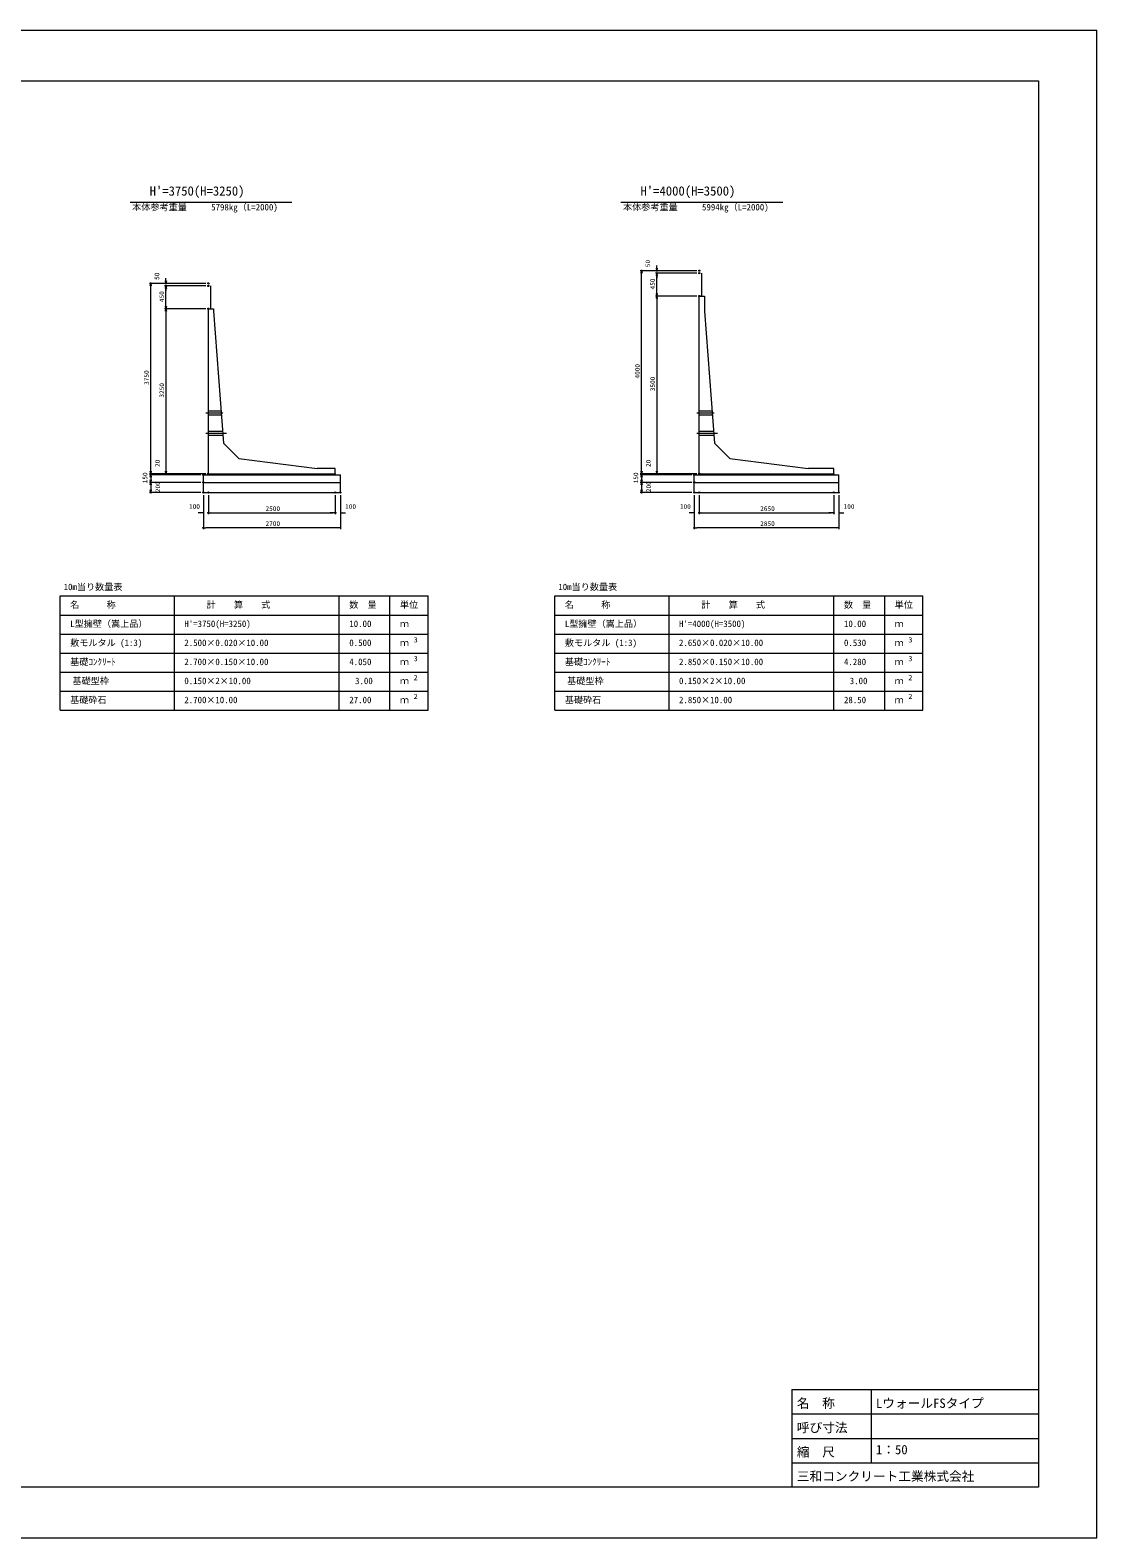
# Model space of a CAD drawing. Units: millimetres on the paper. Extents: x 0 to 841, y -307 to 901.
# Drawn here: x 420 to 841, y -307 to 287 of the extents above; entities that cross this region are included whole.
import ezdxf
from ezdxf.enums import TextEntityAlignment as Align

# ---------------------------------------------------------------- set-up
doc = ezdxf.new("R2010")
doc.units = ezdxf.units.MM
doc.header["$PDMODE"] = 32
doc.header["$PDSIZE"] = 0.5
doc.linetypes.add('USER1', pattern=[1.125, 0.75, -0.125, 0.125, -0.125])
doc.linetypes.add('USER2', pattern=[0.375, 0.25, -0.125])
for name, color, linetype, lineweight in [('D-MTR-FRAM（材料表図枠）', 2, 'Continuous', 18), ('D-STR-DIM（寸法）', 7, 'Continuous', 18), ('D-STR-HTXT（旗揚げ）', 7, 'Continuous', 18), ('D-STR-STR1（構造物）', 4, 'Continuous', 18), ('D-STR-STRn（構造物）', 7, 'Continuous', 18), ('D-STR（構造物外形線）', 1, 'Continuous', 18), ('D-TTL(外枠）', 2, 'Continuous', 18), ('DEFPOINTS_2', 8, 'Continuous', 18)]:
    doc.layers.add(name, color=color, linetype=linetype, lineweight=lineweight)
for name, color, linetype in [('D-MTR-TXT(文字列）', 7, 'Continuous'), ('D-MTR（材料表タイトル）', 7, 'Continuous'), ('D-TTL-TXT（文字）', 7, 'Continuous')]:
    doc.layers.add(name, color=color, linetype=linetype)
doc.styles.add('ＭＳ ゴシック', font='')
doc.styles.get('ＭＳ ゴシック').set_extended_font_data('MS Gothic')

# ---------------------------------------------------------------- blocks, each defined once
blk = doc.blocks.new('-000--000-_OPEN')
at = {"color": 7, "linetype": 'Continuous', "lineweight": 18}
for p, q in [((-1, 0.167), (0, 0)), ((0, 0), (-1, -0.167)), ((0, 0), (-1, 0))]:
    blk.add_line(p, q, dxfattribs=at)

msp = doc.modelspace()

# ---------------------------------------------------------------- linework, layer by layer
at = {"layer": 'D-MTR-FRAM（材料表図枠）'}
for p, q in [((432.356, 64.286), (577.356, 64.286)), ((432.356, 19.286), (432.356, 64.286)), ((477.356, 19.286), (477.356, 64.286)), ((542.356, 19.286), (542.356, 64.286)), ((562.356, 32.286), (562.356, 64.286)), ((562.356, 19.286), (562.356, 64.286)), ((577.356, 19.286), (577.356, 64.286)), ((627.356, 64.286), (772.356, 64.286)), ((627.356, 19.286), (627.356, 64.286)), ((672.356, 19.286), (672.356, 64.286)), ((737.356, 19.286), (737.356, 64.286)), ((757.356, 32.286), (757.356, 64.286)), ((757.356, 19.286), (757.356, 64.286)), ((772.356, 19.286), (772.356, 64.286)), ((432.356, 56.786), (577.356, 56.786)), ((627.356, 56.786), (772.356, 56.786)), ((432.356, 49.286), (577.356, 49.286)), ((627.356, 49.286), (772.356, 49.286)), ((432.356, 41.786), (577.356, 41.786)), ((627.356, 41.786), (772.356, 41.786)), ((432.356, 34.286), (577.356, 34.286)), ((627.356, 34.286), (772.356, 34.286)), ((432.356, 26.786), (577.356, 26.786)), ((627.356, 26.786), (772.356, 26.786)), ((432.356, 19.286), (577.356, 19.286)), ((627.356, 19.286), (772.356, 19.286))]:
    msp.add_line(p, q, dxfattribs=at)
at = {"layer": 'D-STR-DIM（寸法）'}
for p, q in [((683.287, 192.454), (661.032, 192.454)), ((661.532, 113.454), (661.532, 191.454)), ((683.287, 192.454), (667.026, 192.454)), ((683.287, 191.454), (667.026, 191.454)), ((683.287, 191.454), (667.026, 191.454)), ((667.526, 193.454), (667.526, 194.454)), ((667.526, 183.454), (667.526, 190.454)), ((667.526, 190.454), (667.526, 189.454)), ((489.787, 187.454), (467.532, 187.454)), ((468.032, 113.454), (468.032, 186.454)), ((489.787, 187.454), (473.526, 187.454)), ((489.787, 186.454), (473.526, 186.454)), ((489.787, 186.454), (473.526, 186.454)), ((474.026, 188.454), (474.026, 189.454)), ((474.026, 178.454), (474.026, 185.454)), ((474.026, 185.454), (474.026, 184.454)), ((683.287, 182.454), (667.026, 182.454)), ((683.287, 182.454), (667.026, 182.454)), ((667.526, 181.454), (667.526, 113.454)), ((489.787, 177.454), (473.526, 177.454)), ((489.787, 177.454), (473.526, 177.454)), ((474.026, 176.454), (474.026, 113.454)), ((468.032, 113.454), (468.032, 114.454)), ((661.532, 113.454), (661.532, 114.454)), ((489.787, 112.454), (467.532, 112.454)), ((489.787, 112.454), (467.532, 112.454)), ((487.787, 112.054), (467.532, 112.054)), ((487.787, 112.054), (467.532, 112.054)), ((487.787, 109.054), (467.532, 109.054)), ((487.787, 109.054), (467.532, 109.054)), ((468.032, 111.054), (468.032, 110.054)), ((468.032, 111.054), (468.032, 110.054)), ((468.032, 108.054), (468.032, 106.054)), ((489.787, 112.454), (473.526, 112.454)), ((683.287, 112.454), (661.032, 112.454)), ((683.287, 112.454), (661.032, 112.454)), ((681.287, 112.054), (661.032, 112.054)), ((681.287, 112.054), (661.032, 112.054)), ((681.287, 109.054), (661.032, 109.054)), ((681.287, 109.054), (661.032, 109.054)), ((661.532, 111.054), (661.532, 110.054)), ((661.532, 111.054), (661.532, 110.054)), ((661.532, 108.054), (661.532, 106.054)), ((683.287, 112.454), (667.026, 112.454)), ((487.787, 105.054), (467.532, 105.054)), ((488.787, 104.054), (488.787, 96.532)), ((488.787, 104.054), (488.787, 90.628)), ((490.787, 104.054), (490.787, 96.532)), ((490.787, 104.054), (490.787, 96.532)), ((540.787, 104.054), (540.787, 96.532)), ((540.787, 104.054), (540.787, 96.532)), ((542.787, 104.054), (542.787, 96.532)), ((542.787, 104.054), (542.787, 90.628)), ((681.287, 105.054), (661.032, 105.054)), ((682.287, 104.054), (682.287, 96.532)), ((682.287, 104.054), (682.287, 90.628)), ((684.287, 104.054), (684.287, 96.532)), ((684.287, 104.054), (684.287, 96.532)), ((737.287, 104.054), (737.287, 96.532)), ((737.287, 104.054), (737.287, 96.532)), ((739.287, 104.054), (739.287, 96.532)), ((739.287, 104.054), (739.287, 90.628)), ((487.787, 97.032), (486.787, 97.032)), ((491.787, 97.032), (539.787, 97.032)), ((491.787, 97.032), (492.787, 97.032)), ((539.787, 97.032), (538.787, 97.032)), ((543.787, 97.032), (544.787, 97.032)), ((681.287, 97.032), (680.287, 97.032)), ((685.287, 97.032), (736.287, 97.032)), ((685.287, 97.032), (686.287, 97.032)), ((736.287, 97.032), (735.287, 97.032)), ((740.287, 97.032), (741.287, 97.032)), ((541.787, 91.128), (489.787, 91.128)), ((738.287, 91.128), (683.287, 91.128))]:
    msp.add_line(p, q, dxfattribs=at)
for p in [(661.532, 192.454), (667.526, 192.454), (667.526, 191.454), (684.287, 192.454), (684.287, 192.454), (684.287, 191.454), (684.287, 191.454), (468.032, 187.454), (474.026, 187.454), (474.026, 186.454), (490.787, 187.454), (490.787, 187.454), (490.787, 186.454), (490.787, 186.454), (684.287, 182.454), (684.287, 182.454), (490.787, 177.454), (490.787, 177.454), (468.032, 112.054), (468.032, 109.054), (474.026, 112.454), (488.787, 112.054), (488.787, 112.054), (488.787, 109.054), (488.787, 109.054), (490.787, 112.454), (490.787, 112.454), (490.787, 112.454), (661.532, 112.054), (661.532, 109.054), (667.526, 112.454), (682.287, 112.054), (682.287, 112.054), (682.287, 109.054), (682.287, 109.054), (684.287, 112.454), (684.287, 112.454), (684.287, 112.454), (468.032, 105.054), (488.787, 105.054), (488.787, 105.054), (488.787, 105.054), (490.787, 105.054), (490.787, 105.054), (540.787, 105.054), (540.787, 105.054), (542.787, 105.054), (542.787, 105.054), (661.532, 105.054), (682.287, 105.054), (682.287, 105.054), (682.287, 105.054), (684.287, 105.054), (684.287, 105.054), (737.287, 105.054), (737.287, 105.054), (739.287, 105.054), (739.287, 105.054), (490.787, 97.032), (540.787, 97.032), (540.787, 97.032), (684.287, 97.032), (737.287, 97.032), (737.287, 97.032), (488.787, 91.128), (682.287, 91.128)]:
    msp.add_point(p, dxfattribs=at)
at = {"layer": 'D-STR-HTXT（旗揚げ）'}
for p, q in [((459.895, 219.485), (523.679, 219.485)), ((653.395, 219.485), (717.179, 219.485))]:
    msp.add_line(p, q, dxfattribs=at)
at = {"layer": 'D-STR-STR1（構造物）'}
for p, q in [((685.287, 182.454), (685.287, 191.454)), ((491.787, 177.454), (491.787, 186.454))]:
    msp.add_line(p, q, dxfattribs=at)
at = {"layer": 'D-STR-STRn（構造物）', "linetype": 'USER2'}
for p, q in [((490.787, 137.204), (495.806, 137.204)), ((684.287, 137.204), (689.306, 137.204)), ((490.787, 135.704), (495.921, 135.704)), ((684.287, 135.704), (689.421, 135.704)), ((490.787, 129.204), (496.421, 129.204)), ((490.787, 127.704), (496.537, 127.704)), ((684.287, 129.204), (689.921, 129.204)), ((684.287, 127.704), (690.037, 127.704))]:
    msp.add_line(p, q, dxfattribs=at)
at = {"layer": 'D-STR-STRn（構造物）', "linetype": 'USER1'}
for p, q in [((489.787, 136.454), (496.581, 136.454)), ((683.287, 136.454), (690.081, 136.454)), ((489.787, 128.454), (497.964, 128.454)), ((683.287, 128.454), (691.464, 128.454))]:
    msp.add_line(p, q, dxfattribs=at)
at = {"layer": 'D-STR-STRn（構造物）'}
for p, q in [((488.787, 112.054), (542.787, 112.054)), ((488.787, 105.054), (488.787, 112.054)), ((488.787, 109.054), (542.787, 109.054)), ((490.787, 112.454), (490.787, 112.054)), ((540.787, 112.454), (540.787, 112.054)), ((542.787, 105.054), (542.787, 112.054)), ((682.287, 105.054), (682.287, 112.054)), ((682.287, 112.054), (739.287, 112.054)), ((682.287, 109.054), (739.287, 109.054)), ((684.287, 112.454), (684.287, 112.054)), ((737.287, 112.454), (737.287, 112.054)), ((739.287, 105.054), (739.287, 112.054)), ((488.787, 105.054), (542.787, 105.054)), ((682.287, 105.054), (739.287, 105.054))]:
    msp.add_line(p, q, dxfattribs=at)
at = {"layer": 'D-STR（構造物外形線）'}
for p, q in [((684.287, 182.454), (686.287, 182.454)), ((684.287, 112.454), (684.287, 182.454)), ((686.287, 182.454), (686.287, 176.454)), ((490.787, 112.454), (490.787, 177.454)), ((490.787, 177.454), (492.787, 177.454)), ((492.787, 177.454), (492.787, 176.454)), ((492.787, 176.454), (496.787, 124.454)), ((686.287, 176.454), (690.287, 124.454)), ((496.787, 124.454), (502.787, 118.454)), ((690.287, 124.454), (696.287, 118.454)), ((502.787, 118.454), (533.687, 114.454)), ((540.787, 114.454), (533.687, 114.454)), ((540.787, 112.454), (540.787, 114.454)), ((696.287, 118.454), (727.187, 114.454)), ((737.287, 114.454), (727.187, 114.454)), ((737.287, 112.454), (737.287, 114.454)), ((490.787, 112.454), (540.787, 112.454)), ((684.287, 112.454), (737.287, 112.454))]:
    msp.add_line(p, q, dxfattribs=at)
at = {"layer": 'D-TTL(外枠）'}
for p, q in [((23, 267.214), (818, 267.214)), ((818, 267.214), (818, -286.786)), ((720.8, -248.386), (818, -248.386)), ((720.8, -248.386), (720.8, -286.786)), ((752, -248.386), (752, -277.186)), ((720.8, -257.986), (818, -257.986)), ((720.8, -267.586), (818, -267.586)), ((720.8, -277.186), (818, -277.186)), ((818, -286.786), (23, -286.786))]:
    msp.add_line(p, q, dxfattribs=at)
at = {"layer": 'DEFPOINTS_2'}
for p, q in [((0, 287.214), (841, 287.214)), ((841, -306.786), (841, 287.214)), ((0, -306.786), (841, -306.786))]:
    msp.add_line(p, q, dxfattribs=at)

# ---------------------------------------------------------------- block references
at = {"layer": 'D-STR-DIM（寸法）'}
for p, rotation in [((661.532, 192.454), 90), ((667.526, 192.454), 270), ((667.526, 191.454), 90), ((667.526, 191.454), 90), ((468.032, 187.454), 90), ((474.026, 187.454), 270), ((474.026, 186.454), 90), ((474.026, 186.454), 90), ((474.026, 177.454), 270), ((667.526, 182.454), 270), ((667.526, 182.454), 90), ((474.026, 177.454), 90), ((468.032, 112.454), 270), ((468.032, 112.454), 270), ((474.026, 112.454), 270), ((661.532, 112.454), 270), ((661.532, 112.454), 270), ((667.526, 112.454), 270), ((468.032, 112.054), 90), ((468.032, 112.054), 90), ((468.032, 109.054), 270), ((468.032, 109.054), 90), ((661.532, 112.054), 90), ((661.532, 112.054), 90), ((661.532, 109.054), 270), ((661.532, 109.054), 90), ((468.032, 105.054), 270), ((661.532, 105.054), 270), ((490.787, 97.032), 180), ((490.787, 97.032), 180), ((542.787, 97.032), 180), ((684.287, 97.032), 180), ((684.287, 97.032), 180), ((739.287, 97.032), 180), ((488.787, 91.128), 180), ((682.287, 91.128), 180)]:
    msp.add_blockref('-000--000-_OPEN', p, dxfattribs=dict(at, rotation=rotation))
for p in [(488.787, 97.032), (540.787, 97.032), (540.787, 97.032), (682.287, 97.032), (737.287, 97.032), (737.287, 97.032), (542.787, 91.128), (739.287, 91.128)]:
    msp.add_blockref('-000--000-_OPEN', p, dxfattribs=at)

# ---------------------------------------------------------------- texts
at = {"layer": 'D-MTR-TXT(文字列）', "style": 'ＭＳ ゴシック'}
for s, height, p in [('本体参考重量', 2.566, (460.726, 215.418)), ('5798kg（L=2000)', 2.566, (491.846, 215.418)), ('本体参考重量', 2.566, (654.226, 215.418)), ('5994kg（L=2000)', 2.566, (685.346, 215.418)), ('名\u3000\u3000\u3000称', 2.566, (436.279, 58.786)), ('計\u3000\u3000算\u3000\u3000式', 2.566, (490.056, 58.786)), ('数\u3000量', 2.566, (546.279, 58.786)), ('単位', 2.566, (566.279, 58.786)), ('名\u3000\u3000\u3000称', 2.566, (631.279, 58.786)), ('計\u3000\u3000算\u3000\u3000式', 2.566, (685.056, 58.786)), ('数\u3000量', 2.566, (741.279, 58.786)), ('単位', 2.566, (761.279, 58.786)), ('L型擁壁（嵩上品）', 2.566, (436.279, 51.286)), ("H'=3750(H=3250)", 2.566, (481.279, 51.286)), ('10.00', 2.566, (546.306, 51.286)), ('ｍ', 2.566, (566.279, 51.286)), ('L型擁壁（嵩上品）', 2.566, (631.279, 51.286)), ("H'=4000(H=3500)", 2.566, (676.279, 51.286)), ('10.00', 2.566, (741.306, 51.286)), ('ｍ', 2.566, (761.279, 51.286)), ('3', 2.053, (571.681, 45.386)), ('3', 2.053, (766.681, 45.386)), ('敷モルタル (1:3)', 2.566, (436.279, 43.786)), ('2.500×0.020×10.00', 2.566, (481.279, 43.786)), ('0.500', 2.566, (546.306, 43.786)), ('ｍ', 2.566, (566.279, 43.786)), ('敷モルタル (1:3)', 2.566, (631.279, 43.786)), ('2.650×0.020×10.00', 2.566, (676.279, 43.786)), ('0.530', 2.566, (741.306, 43.786)), ('ｍ', 2.566, (761.279, 43.786)), ('基礎ｺﾝｸﾘｰﾄ', 2.566, (436.279, 36.286)), ('2.700×0.150×10.00', 2.566, (481.279, 36.286)), ('4.050', 2.566, (546.306, 36.286)), ('ｍ', 2.566, (566.279, 36.286)), ('3', 2.053, (571.681, 37.986)), ('基礎ｺﾝｸﾘｰﾄ', 2.566, (631.279, 36.286)), ('2.850×0.150×10.00', 2.566, (676.279, 36.286)), ('4.280', 2.566, (741.306, 36.286)), ('ｍ', 2.566, (761.279, 36.286)), ('3', 2.053, (766.681, 37.986)), ('基礎型枠', 2.566, (437.179, 28.786)), ('0.150×2×10.00', 2.566, (481.279, 28.786)), ('3.00', 2.566, (548.58, 28.786)), ('ｍ', 2.566, (566.279, 28.786)), ('2', 2.053, (571.681, 30.486)), ('基礎型枠', 2.566, (632.179, 28.786)), ('0.150×2×10.00', 2.566, (676.279, 28.786)), ('3.00', 2.566, (743.58, 28.786)), ('ｍ', 2.566, (761.279, 28.786)), ('2', 2.053, (766.681, 30.486)), ('基礎砕石', 2.566, (436.279, 21.286)), ('2.700×10.00', 2.566, (481.279, 21.286)), ('27.00', 2.566, (546.306, 21.286)), ('ｍ', 2.566, (566.279, 21.286)), ('2', 2.053, (571.681, 23.086)), ('基礎砕石', 2.566, (631.279, 21.286)), ('2.850×10.00', 2.566, (676.279, 21.286)), ('28.50', 2.566, (741.306, 21.286)), ('ｍ', 2.566, (761.279, 21.286)), ('2', 2.053, (766.681, 23.086))]:
    msp.add_text(s, height=height, dxfattribs=at).set_placement(p, align=Align.BOTTOM_LEFT)
at = {"layer": 'D-MTR（材料表タイトル）', "style": 'ＭＳ ゴシック'}
for p in [(433.698, 65.811), (628.698, 65.811)]:
    msp.add_text('10m当り数量表', height=2.566, dxfattribs=at).set_placement(p, align=Align.BOTTOM_LEFT)
at = {"layer": 'D-STR-DIM（寸法）', "style": 'ＭＳ ゴシック'}
for s, p in [('50', (665.445, 193.826)), ('50', (471.945, 188.826)), ('450', (667.326, 185.079)), ('450', (473.826, 180.079)), ('4000', (661.332, 149.954)), ('3750', (467.832, 147.454)), ('3500', (667.326, 144.954)), ('3250', (473.826, 142.454)), ('20', (472.123, 115.123)), ('20', (665.623, 115.123)), ('150', (467.232, 108.679)), ('200', (472.282, 105.179)), ('150', (660.732, 108.679)), ('200', (665.782, 105.179))]:
    msp.add_text(s, height=1.833, rotation=90, dxfattribs=at).set_placement(p, align=Align.BOTTOM_LEFT)
for s, p in [('100', (483.147, 98.087)), ('2500', (513.287, 97.232)), ('100', (544.676, 98.087)), ('100', (676.647, 98.087)), ('2650', (708.287, 97.232)), ('100', (741.176, 98.087)), ('2700', (513.287, 91.328)), ('2850', (708.287, 91.328))]:
    msp.add_text(s, height=1.833, dxfattribs=at).set_placement(p, align=Align.BOTTOM_LEFT)
at = {"layer": 'D-TTL-TXT（文字）', "style": 'ＭＳ ゴシック'}
for s, p in [("H'=3750(H=3250)", (467.594, 220.934)), ("H'=4000(H=3500)", (661.094, 220.934)), ('名\u3000称', (722.731, -256.672)), ('LウォールFSタイプ', (753.931, -256.672)), ('呼び寸法', (722.731, -266.272)), ('縮\u3000尺', (722.731, -275.872)), ('1：50', (753.931, -274.958)), ('三和コンクリート工業株式会社', (722.731, -285.472))]:
    msp.add_text(s, height=3.666, dxfattribs=at).set_placement(p, align=Align.BOTTOM_LEFT)

doc.saveas('drawing.dxf')
